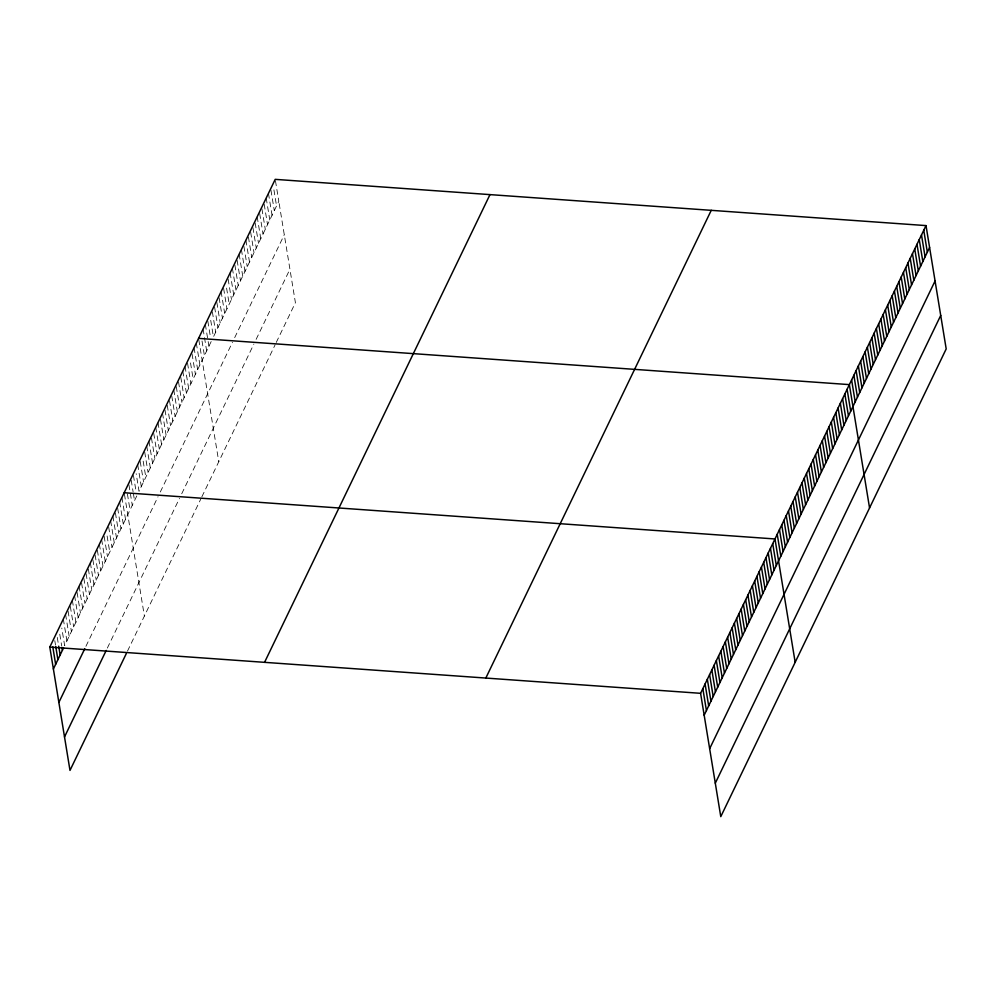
<?xml version="1.0" encoding="UTF-8"?>
<svg xmlns="http://www.w3.org/2000/svg" width="996" height="996" viewBox="0 0 996 996"><rect width="100%" height="100%" fill="white"/><g stroke="black" fill="none" stroke-linecap="round" stroke-linejoin="round"><path stroke-width="0.75" stroke-dasharray="4.98 3.74" d="M136.788 495.933L64.653 645.595L61.789 628.078M211.177 341.578L139.042 491.252L136.178 473.723M275.456 180.824L278.805 201.267L213.43 336.909L210.33 317.923M85.917 646.329L158.053 496.655M160.306 491.987L232.442 342.313M234.695 337.632L284.283 234.732M107.344 648.072L179.479 498.398M181.733 493.73L253.868 344.056M256.121 339.375L289.936 269.219M127.476 651.135L200.744 499.133M201.864 496.792L275.133 344.778M276.253 342.45L295.414 302.684L278.805 201.267M273.925 189.875L276.552 205.948M270.949 190.174L274.298 210.617M268.459 193.386L272.045 215.298M266.206 198.067L269.791 219.979M264.189 204.205L267.538 224.648M261.936 208.886L265.285 229.329M259.682 213.555L263.031 234.01M257.192 216.779L260.778 238.679M255.175 222.917L258.524 243.36M252.922 227.586L256.271 248.041M250.668 232.267L254.017 252.71M248.415 236.948L251.751 257.391M245.912 240.161L249.498 262.073M243.896 246.298L247.245 266.741M241.406 249.523L244.991 271.422M239.152 254.192L242.738 276.104M237.135 260.329L240.484 280.785M234.882 265.011L238.231 285.454M232.392 268.223L235.977 290.135M230.138 272.904L233.724 294.816M228.121 279.042L231.47 299.485M226.59 288.105L229.217 304.166M223.614 288.392L226.964 308.847M221.124 291.616L224.71 313.516M219.108 297.754L222.457 318.197M216.854 302.423L220.203 322.878M214.601 307.104L217.95 327.547M212.347 311.785L215.696 332.228M207.828 321.135L210.467 337.196M205.338 324.347L208.923 346.259M203.084 329.029L206.67 350.941M202.026 341.005L204.417 355.609M198.814 339.848L218.771 461.708M196.324 343.06L199.91 364.972M194.071 347.741L197.656 369.641M192.054 353.879L195.403 374.322M190.522 362.93L193.149 379.003M187.547 363.229L190.896 383.672M185.057 366.453L188.642 388.353M182.803 371.122L186.389 393.034M180.786 377.26L184.136 397.703M178.533 381.941L181.882 402.384M176.28 386.622L179.629 407.065M173.777 389.834L177.363 411.746M171.76 395.972L175.109 416.415M169.507 400.653L172.856 421.096M167.253 405.322L170.602 425.778M165 410.003L168.349 430.446M162.51 413.216L166.095 435.128M160.493 419.353L163.842 439.809M158.003 422.578L161.589 444.477M155.75 427.247L159.335 449.159M153.733 433.385L157.082 453.84M151.479 438.066L154.828 458.509M148.989 441.278L152.575 463.19M146.736 445.959L150.321 467.871M144.719 452.097L148.068 472.54M143.175 461.16L145.814 477.221M140.212 461.447L143.561 481.902M137.709 464.671L141.308 486.571M133.439 475.478L136.079 491.551M131.186 480.159L133.103 491.85M133.34 493.306L134.535 500.602M128.932 484.84L132.281 505.283M127.401 493.892L130.028 509.964M124.425 494.19L144.383 616.063M121.935 497.415L125.521 519.314M119.682 502.084L123.267 523.996M117.665 508.221L121.014 528.664M115.412 512.903L118.761 533.346M112.922 516.115L116.507 538.027M110.668 520.796L114.254 542.708M108.651 526.934L112 547.377M107.107 535.997L109.747 552.058M104.144 536.284L107.493 556.739M101.642 539.508L105.24 561.408M99.388 544.177L102.974 566.089M97.371 550.315L100.721 570.77M95.118 554.996L98.467 575.439M92.865 559.677L96.214 580.12M90.375 562.889L93.96 584.801M88.358 569.027L91.707 589.47M86.104 573.708L89.453 594.151M83.851 578.377L87.2 598.833M81.597 583.058L84.946 603.501M79.107 586.27L82.693 608.183M77.09 592.408L80.439 612.864M74.6 595.633L78.186 617.532M72.347 600.302L75.933 622.214M70.33 606.44L73.679 626.895M68.077 611.121L71.426 631.564M65.574 614.333L69.172 636.245M63.321 619.014L66.919 640.926M59.772 634.215L61.69 645.894M57.282 637.428L58.478 644.736M54.792 640.64L55.502 645.022"/><path stroke-width="1.49" d="M126.355 653.476L69.994 770.406L49.8 647.076L275.22 179.355L926.006 225.594L946.2 348.924L720.78 816.645L700.586 693.316L926.006 225.594M53.386 668.988L63.532 647.935M58.864 702.454L84.797 648.67M64.516 736.94L106.223 650.413M264.562 662.34L489.982 194.618M485.824 678.052L711.244 210.33M704.172 715.215L929.592 247.494M709.65 748.693L935.07 280.972M715.302 783.167L940.722 315.446M198.578 338.379L849.364 384.618L869.558 507.948M124.189 492.734L774.975 538.961L795.169 662.29M49.8 647.076L700.586 693.316M923.753 230.263L927.338 252.175M921.499 234.944L925.085 256.856M919.246 239.625L922.831 261.525M916.992 244.294L920.578 266.206M914.739 248.975L918.324 270.887M912.473 253.656L916.071 275.556M910.22 258.338L913.818 280.237M907.966 263.006L911.552 284.918M905.713 267.687L909.298 289.587M903.459 272.369L907.045 294.268M901.206 277.037L904.791 298.949M898.952 281.719L902.538 303.631M896.699 286.4L900.284 308.299M894.445 291.069L898.031 312.981M892.192 295.75L895.778 317.662M889.938 300.431L893.524 322.33M887.685 305.1L891.271 327.012M885.432 309.781L889.017 331.693M883.178 314.462L886.764 336.362M880.925 319.131L884.51 341.043M878.671 323.812L882.257 345.724M876.405 328.493L880.003 350.393M874.152 333.162L877.75 355.074M871.898 337.843L875.496 359.755M869.645 342.524L873.231 364.424M867.392 347.193L870.977 369.105M865.138 351.874L868.724 373.786M862.885 356.556L866.47 378.455M860.631 361.224L864.217 383.136M858.378 365.906L861.963 387.818M856.124 370.587L859.71 392.486M853.871 375.255L857.456 397.167M851.617 379.937L855.203 401.849M847.11 389.299L850.696 411.199M844.857 393.968L848.443 415.88M842.604 398.649L846.189 420.549M840.35 403.33L843.936 425.23M838.084 407.999L841.682 429.911M835.831 412.68L839.429 434.592M833.577 417.361L837.163 439.261M831.324 422.03L834.909 443.942M829.07 426.711L832.656 448.623M826.817 431.393L830.403 453.292M824.563 436.061L828.149 457.973M822.31 440.742L825.896 462.654M820.057 445.424L823.642 467.323M817.803 450.092L821.389 472.004M815.55 454.774L819.135 476.686M813.296 459.455L816.882 481.354M811.043 464.124L814.628 486.036M808.789 468.805L812.375 490.717M806.536 473.486L810.122 495.386M804.282 478.155L807.868 500.067M802.017 482.836L805.615 504.748M799.763 487.517L803.361 509.417M797.51 492.186L801.108 514.098M795.256 496.867L798.842 518.779M793.003 501.548L796.588 523.448M790.749 506.217L794.335 528.129M788.496 510.898L792.081 532.81M786.242 515.579L789.828 537.479M783.989 520.261L787.575 542.16M781.736 524.929L785.321 546.841M779.482 529.611L783.068 551.51M777.229 534.292L780.814 556.191M772.722 543.642L776.307 565.554M770.468 548.323L774.054 570.222M768.215 552.992L771.8 574.904M765.961 557.673L769.547 579.585M763.695 562.354L767.293 584.254M761.442 567.023L765.04 588.935M759.189 571.704L762.774 593.616M756.935 576.385L760.521 598.285M754.682 581.054L758.267 602.966M752.428 585.735L756.014 607.647M750.175 590.416L753.76 612.316M747.921 595.085L751.507 616.997M745.668 599.766L749.253 621.678M743.414 604.448L747 626.347M741.161 609.116L744.747 631.028M738.908 613.797L742.493 635.709M736.654 618.479L740.24 640.378M734.401 623.147L737.986 645.059M732.147 627.829L735.733 649.741M729.894 632.51L733.479 654.409M727.628 637.179L731.226 659.091M725.374 641.86L728.972 663.772M723.121 646.541L726.719 668.441M720.867 651.222L724.453 673.122M718.614 655.891L722.2 677.803M716.361 660.572L719.946 682.472M714.107 665.253L717.693 687.153M711.854 669.922L715.439 691.834M709.6 674.603L713.186 696.515M707.347 679.284L710.932 701.184M705.093 683.953L708.679 705.865M702.84 688.634L706.425 710.546M61.926 647.363L62.399 650.276M58.714 646.192L60.146 654.957M55.739 646.491L57.893 659.626M52.776 646.778L55.639 664.307"/></g></svg>
